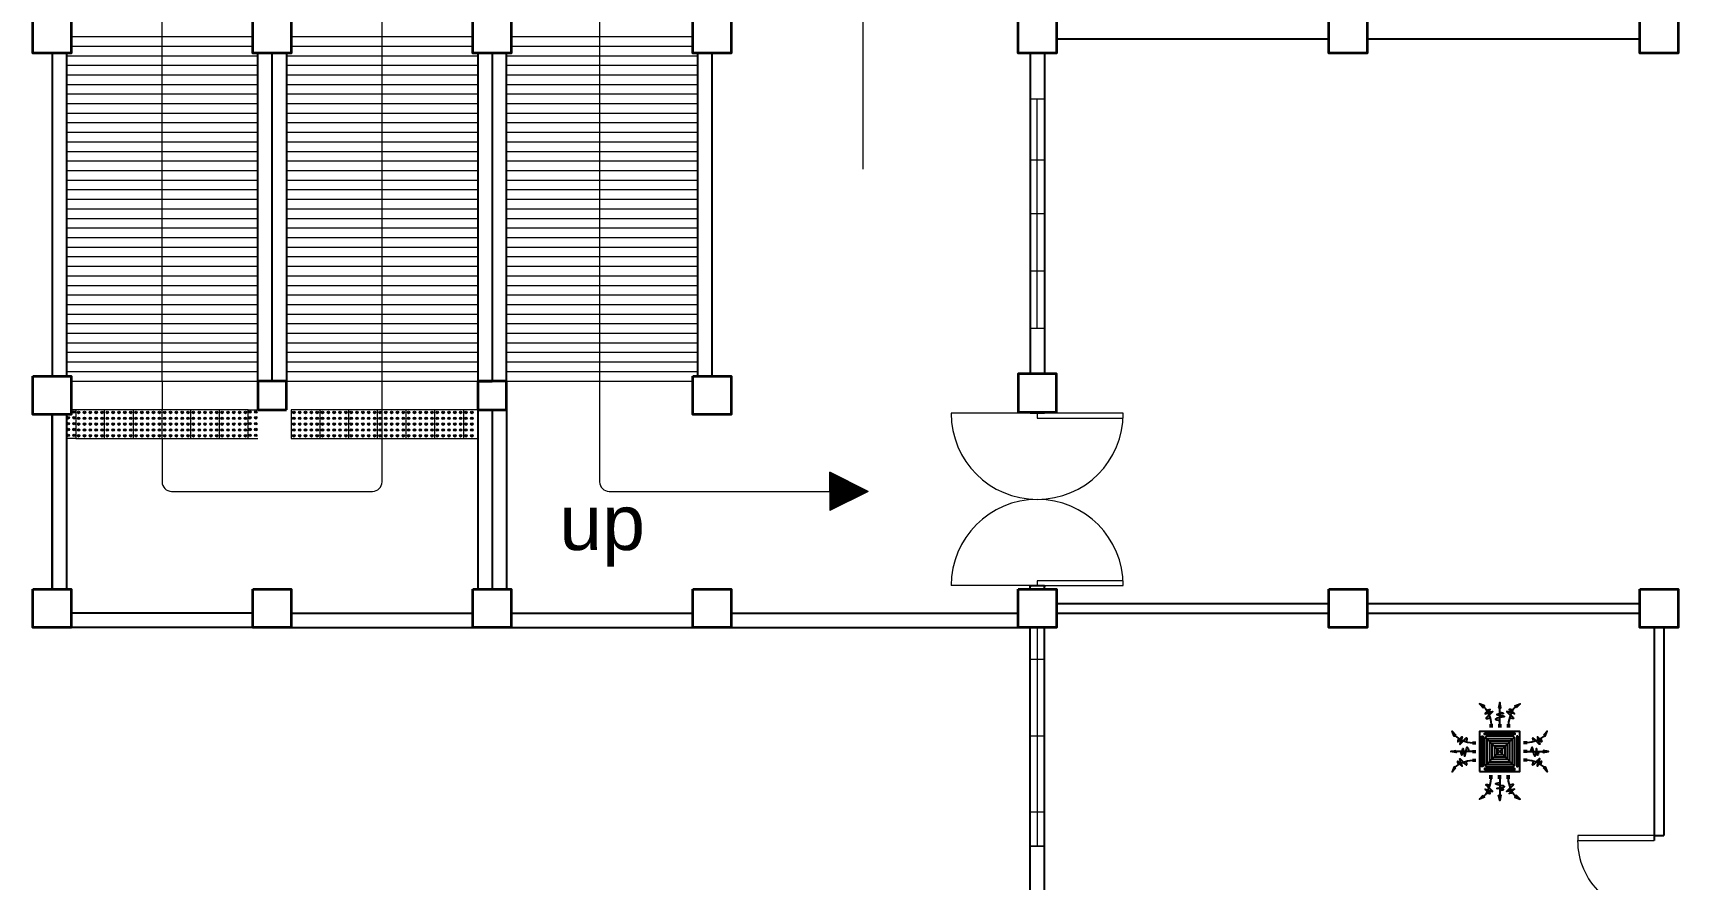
# Model space of a CAD drawing. Header units: millimetres. Extents: x 150 to 360, y 293 to 443.
# Drawn here: x 279.18 to 296.38, y 369.31 to 378.16 of the extents above; entities that cross this region are included whole.
import ezdxf

# ---------------------------------------------------------------- set-up
doc = ezdxf.new("R2010")
doc.units = ezdxf.units.MM
doc.header["$MEASUREMENT"] = 0
doc.layers.add('AIR', color=7, linetype='Continuous')
doc.styles.add('SWISSLT175', font='swissl.ttf', dxfattribs={"height": 0.175})

# ---------------------------------------------------------------- blocks, each defined once
blk = doc.blocks.new('FCU-13000P (CASSETTE SPLIT)')
at = {"layer": 'AIR', "ltscale": 3}
for p, q in [((0, 0.523), (0, 1)), ((-0.193, 0.558), (-0.193, 0.487)), ((-0.162, 0.558), (-0.162, 0.487)), ((-0.016, 0.558), (-0.016, 0.487)), ((0.016, 0.558), (0.016, 0.487)), ((0.162, 0.558), (0.162, 0.487)), ((0.193, 0.558), (0.193, 0.487)), ((-0.523, 0), (-1, 0)), ((-0.558, 0.193), (-0.487, 0.193)), ((-0.558, 0.162), (-0.487, 0.162)), ((-0.558, 0.016), (-0.487, 0.016)), ((0.558, 0.193), (0.487, 0.193)), ((0.558, 0.162), (0.487, 0.162)), ((0.558, 0.016), (0.487, 0.016)), ((0.523, 0), (1, 0)), ((-0.558, -0.016), (-0.487, -0.016)), ((-0.558, -0.162), (-0.487, -0.162)), ((-0.558, -0.193), (-0.487, -0.193)), ((0.558, -0.016), (0.487, -0.016)), ((0.558, -0.162), (0.487, -0.162)), ((0.558, -0.193), (0.487, -0.193)), ((-0.193, -0.558), (-0.193, -0.487)), ((-0.162, -0.558), (-0.162, -0.487)), ((-0.016, -0.558), (-0.016, -0.487)), ((0, -0.523), (0, -1)), ((0.016, -0.558), (0.016, -0.487)), ((0.162, -0.558), (0.162, -0.487)), ((0.193, -0.558), (0.193, -0.487))]:
    blk.add_line(p, q, dxfattribs=at)
at = {"layer": 'AIR'}
for p, q in [((0.295, -0.295), (-0.295, 0.295)), ((0.295, 0.295), (-0.295, -0.295))]:
    blk.add_line(p, q, dxfattribs=at)
at = {"layer": 'AIR', "ltscale": 3}
for points in [[(-0.335, 0.895), (-0.311, 0.932), (-0.416, 0.973)], [(-0.022, 0.89), (0.022, 0.89), (0, 1)], [(0.335, 0.895), (0.311, 0.932), (0.416, 0.973)], [(-0.895, 0.335), (-0.932, 0.311), (-0.973, 0.416)], [(0.895, 0.335), (0.932, 0.311), (0.973, 0.416)], [(-0.89, 0.022), (-0.89, -0.022), (-1, 0)], [(0.89, 0.022), (0.89, -0.022), (1, 0)], [(-0.895, -0.335), (-0.932, -0.311), (-0.973, -0.416)], [(0.895, -0.335), (0.932, -0.311), (0.973, -0.416)], [(-0.335, -0.895), (-0.311, -0.932), (-0.416, -0.973)], [(-0.022, -0.89), (0.022, -0.89), (0, -1)], [(0.335, -0.895), (0.311, -0.932), (0.416, -0.973)]]:
    blk.add_lwpolyline(points, close=True, dxfattribs=at)
at = {"layer": 'AIR'}
for points in [[(-0.323, 0.914, -0.171809), (-0.178, 0.558), (-0.178, 0.522)], [(0.323, 0.914, 0.171809), (0.178, 0.558), (0.178, 0.522)], [(-0.914, 0.323, 0.171809), (-0.558, 0.178), (-0.522, 0.178)], [(0.914, 0.323, -0.171809), (0.558, 0.178), (0.522, 0.178)], [(-0.914, -0.323, -0.171809), (-0.558, -0.178), (-0.522, -0.178)], [(0.914, -0.323, 0.171809), (0.558, -0.178), (0.522, -0.178)], [(-0.323, -0.914, 0.171809), (-0.178, -0.558), (-0.178, -0.522)], [(0.323, -0.914, -0.171809), (0.178, -0.558), (0.178, -0.522)]]:
    blk.add_lwpolyline(points, format="xyb", dxfattribs=at)
for points in [[(-0.41, -0.41), (0.41, -0.41), (0.41, 0.41), (-0.41, 0.41)], [(-0.31, 0.372), (0.31, 0.372), (0.31, 0.348), (-0.31, 0.348)], [(-0.373, 0.31), (-0.348, 0.31), (-0.348, -0.31), (-0.373, -0.31)], [(-0.26, -0.26), (0.26, -0.26), (0.26, 0.26), (-0.26, 0.26)], [(-0.21, -0.21), (0.21, -0.21), (0.21, 0.21), (-0.21, 0.21)], [(-0.16, -0.16), (0.16, -0.16), (0.16, 0.16), (-0.16, 0.16)], [(-0.11, -0.11), (0.11, -0.11), (0.11, 0.11), (-0.11, 0.11)], [(-0.06, -0.06), (0.06, -0.06), (0.06, 0.06), (-0.06, 0.06)], [(0.372, 0.31), (0.348, 0.31), (0.348, -0.31), (0.372, -0.31)], [(-0.31, -0.373), (0.31, -0.373), (0.31, -0.348), (-0.31, -0.348)]]:
    blk.add_lwpolyline(points, close=True, dxfattribs=at)
blk.add_lwpolyline([(-0.26, -0.31), (0.26, -0.31, 0.414214), (0.31, -0.26), (0.31, 0.26, 0.414214), (0.26, 0.31), (-0.26, 0.31, 0.414214), (-0.31, 0.26), (-0.31, -0.26, 0.414214)], format="xyb", close=True, dxfattribs=at)
at = {"layer": 'AIR', "ltscale": 3}
for points in [[(-0.268, 0.84), (-0.231, 0.852), (-0.134, 0.882), (-0.422, 0.704), (0.005, 0.903), (-0.358, 0.645), (-0.239, 0.678), (-0.199, 0.69)], [(0.268, 0.84), (0.231, 0.852), (0.134, 0.882), (0.422, 0.704), (-0.005, 0.903), (0.358, 0.645), (0.239, 0.678), (0.199, 0.69)], [(-0.84, 0.268), (-0.852, 0.231), (-0.882, 0.134), (-0.704, 0.422), (-0.903, -0.005), (-0.645, 0.358), (-0.678, 0.239), (-0.69, 0.199)], [(0.84, 0.268), (0.852, 0.231), (0.882, 0.134), (0.704, 0.422), (0.903, -0.005), (0.645, 0.358), (0.678, 0.239), (0.69, 0.199)], [(-0.84, -0.268), (-0.852, -0.231), (-0.882, -0.134), (-0.704, -0.422), (-0.903, 0.005), (-0.645, -0.358), (-0.678, -0.239), (-0.69, -0.199)], [(0.84, -0.268), (0.852, -0.231), (0.882, -0.134), (0.704, -0.422), (0.903, 0.005), (0.645, -0.358), (0.678, -0.239), (0.69, -0.199)], [(-0.268, -0.84), (-0.231, -0.852), (-0.134, -0.882), (-0.422, -0.704), (0.005, -0.903), (-0.358, -0.645), (-0.239, -0.678), (-0.199, -0.69)], [(0.268, -0.84), (0.231, -0.852), (0.134, -0.882), (0.422, -0.704), (-0.005, -0.903), (0.358, -0.645), (0.239, -0.678), (0.199, -0.69)]]:
    blk.add_open_spline(points, degree=3, knots=[0.0032834, 0.0032834, 0.0032834, 0.0032834, 0.0712567, 0.1924075, 0.3347111, 0.5062145, 0.5813292, 0.5813292, 0.5813292, 0.5813292], dxfattribs=at)
for points in [[(0, 0.8), (0.077, 0.776), (-0.058, 0.755), (0.098, 0.718), (-0.087, 0.663), (0, 0.631)], [(-0.8, 0), (-0.776, -0.077), (-0.755, 0.058), (-0.718, -0.098), (-0.663, 0.087), (-0.631, 0)], [(0.8, 0), (0.776, -0.077), (0.755, 0.058), (0.718, -0.098), (0.663, 0.087), (0.631, 0)], [(0, -0.8), (0.077, -0.776), (-0.058, -0.755), (0.098, -0.718), (-0.087, -0.663), (0, -0.631)]]:
    blk.add_spline(points, degree=3, dxfattribs=at)
for points in [[(-0.416, 0.973), (-0.335, 0.895), (-0.311, 0.932)], [(0, 1), (-0.022, 0.89), (0.022, 0.89)], [(0.416, 0.973), (0.335, 0.895), (0.311, 0.932)], [(-0.973, 0.416), (-0.895, 0.335), (-0.932, 0.311)], [(0.973, 0.416), (0.895, 0.335), (0.932, 0.311)], [(-1, 0), (-0.89, 0.022), (-0.89, -0.022)], [(1, 0), (0.89, 0.022), (0.89, -0.022)], [(-0.973, -0.416), (-0.895, -0.335), (-0.932, -0.311)], [(0.973, -0.416), (0.895, -0.335), (0.932, -0.311)], [(-0.416, -0.973), (-0.335, -0.895), (-0.311, -0.932)], [(0, -1), (-0.022, -0.89), (0.022, -0.89)], [(0.416, -0.973), (0.335, -0.895), (0.311, -0.932)]]:
    blk.add_solid(points, dxfattribs=at)

msp = doc.modelspace()

# ---------------------------------------------------------------- linework, layer by layer
at = {"color": 8, "lineweight": 9}
for p, q in [((280.529, 374.518), (280.529, 387.418)), ((282.829, 373.465), (282.829, 387.418)), ((285.104, 387.418), (285.104, 373.465)), ((287.859, 376.732), (287.859, 384.05)), ((279.579, 378.118), (281.479, 378.118)), ((281.879, 378.118), (283.779, 378.118)), ((284.179, 378.118), (286.079, 378.118)), ((279.529, 377.918), (281.529, 377.918)), ((279.579, 378.018), (281.479, 378.018)), ((281.829, 377.918), (283.829, 377.918)), ((281.879, 378.018), (283.779, 378.018)), ((284.129, 377.918), (286.129, 377.918)), ((284.179, 378.018), (286.079, 378.018)), ((279.529, 377.818), (281.529, 377.818)), ((279.529, 377.718), (281.529, 377.718)), ((281.829, 377.818), (283.829, 377.818)), ((281.829, 377.718), (283.829, 377.718)), ((284.129, 377.818), (286.129, 377.818)), ((284.129, 377.718), (286.129, 377.718)), ((279.529, 377.618), (281.529, 377.618)), ((281.829, 377.618), (283.829, 377.618)), ((284.129, 377.618), (286.129, 377.618)), ((279.529, 377.518), (281.529, 377.518)), ((279.529, 377.418), (281.529, 377.418)), ((281.829, 377.518), (283.829, 377.518)), ((281.829, 377.418), (283.829, 377.418)), ((284.129, 377.518), (286.129, 377.518)), ((284.129, 377.418), (286.129, 377.418)), ((289.604, 377.468), (289.754, 377.468)), ((289.604, 376.268), (289.604, 377.468)), ((289.679, 375.068), (289.679, 377.468)), ((289.754, 377.468), (289.754, 375.068)), ((279.529, 377.318), (281.529, 377.318)), ((279.529, 377.218), (281.529, 377.218)), ((281.829, 377.318), (283.829, 377.318)), ((281.829, 377.218), (283.829, 377.218)), ((284.129, 377.318), (286.129, 377.318)), ((284.129, 377.218), (286.129, 377.218)), ((279.529, 377.118), (281.529, 377.118)), ((281.829, 377.118), (283.829, 377.118)), ((284.129, 377.118), (286.129, 377.118)), ((279.529, 377.018), (281.529, 377.018)), ((279.529, 376.918), (281.529, 376.918)), ((281.829, 377.018), (283.829, 377.018)), ((281.829, 376.918), (283.829, 376.918)), ((284.129, 377.018), (286.129, 377.018)), ((284.129, 376.918), (286.129, 376.918)), ((279.529, 376.818), (281.529, 376.818)), ((279.529, 376.718), (281.529, 376.718)), ((281.829, 376.818), (283.829, 376.818)), ((281.829, 376.718), (283.829, 376.718)), ((284.129, 376.818), (286.129, 376.818)), ((284.129, 376.718), (286.129, 376.718)), ((289.604, 376.831), (289.754, 376.831)), ((279.529, 376.618), (281.529, 376.618)), ((279.529, 376.518), (281.529, 376.518)), ((281.829, 376.618), (283.829, 376.618)), ((281.829, 376.518), (283.829, 376.518)), ((284.129, 376.618), (286.129, 376.618)), ((284.129, 376.518), (286.129, 376.518)), ((279.529, 376.418), (281.529, 376.418)), ((281.829, 376.418), (283.829, 376.418)), ((284.129, 376.418), (286.129, 376.418)), ((279.529, 376.318), (281.529, 376.318)), ((279.529, 376.218), (281.529, 376.218)), ((281.829, 376.318), (283.829, 376.318)), ((281.829, 376.218), (283.829, 376.218)), ((284.129, 376.318), (286.129, 376.318)), ((284.129, 376.218), (286.129, 376.218)), ((289.604, 376.268), (289.604, 375.068)), ((289.604, 376.268), (289.754, 376.268)), ((279.529, 376.118), (281.529, 376.118)), ((279.529, 376.018), (281.529, 376.018)), ((281.829, 376.118), (283.829, 376.118)), ((281.829, 376.018), (283.829, 376.018)), ((284.129, 376.118), (286.129, 376.118)), ((284.129, 376.018), (286.129, 376.018)), ((279.529, 375.918), (281.529, 375.918)), ((281.829, 375.918), (283.829, 375.918)), ((284.129, 375.918), (286.129, 375.918)), ((279.529, 375.818), (281.529, 375.818)), ((279.529, 375.718), (281.529, 375.718)), ((281.829, 375.818), (283.829, 375.818)), ((281.829, 375.718), (283.829, 375.718)), ((284.129, 375.818), (286.129, 375.818)), ((284.129, 375.718), (286.129, 375.718)), ((289.604, 375.668), (289.754, 375.668)), ((279.529, 375.618), (281.529, 375.618)), ((279.529, 375.518), (281.529, 375.518)), ((281.829, 375.618), (283.829, 375.618)), ((281.829, 375.518), (283.829, 375.518)), ((284.129, 375.618), (286.129, 375.618)), ((284.129, 375.518), (286.129, 375.518)), ((279.529, 375.418), (281.529, 375.418)), ((279.529, 375.318), (281.529, 375.318)), ((281.829, 375.418), (283.829, 375.418)), ((281.829, 375.318), (283.829, 375.318)), ((284.129, 375.418), (286.129, 375.418)), ((284.129, 375.318), (286.129, 375.318)), ((279.529, 375.218), (281.529, 375.218)), ((281.829, 375.218), (283.829, 375.218)), ((284.129, 375.218), (286.129, 375.218)), ((279.529, 375.118), (281.529, 375.118)), ((279.529, 375.018), (281.529, 375.018)), ((281.829, 375.118), (283.829, 375.118)), ((281.829, 375.018), (283.829, 375.018)), ((284.129, 375.118), (286.129, 375.118)), ((284.129, 375.018), (286.129, 375.018)), ((289.754, 375.068), (289.604, 375.068)), ((279.529, 374.918), (281.529, 374.918)), ((279.529, 374.818), (281.529, 374.818)), ((281.829, 374.918), (283.829, 374.918)), ((281.829, 374.818), (283.829, 374.818)), ((284.129, 374.918), (286.129, 374.918)), ((284.129, 374.818), (286.129, 374.818)), ((279.529, 374.718), (281.529, 374.718)), ((279.529, 374.618), (281.529, 374.618)), ((281.829, 374.718), (283.829, 374.718)), ((281.829, 374.618), (283.829, 374.618)), ((284.129, 374.718), (286.129, 374.718)), ((284.129, 374.618), (286.129, 374.618)), ((279.579, 374.518), (281.529, 374.518)), ((280.529, 374.518), (280.529, 374.218)), ((281.829, 374.518), (283.829, 374.518)), ((284.129, 374.518), (286.079, 374.518)), ((279.629, 374.218), (279.579, 374.218)), ((279.929, 374.218), (279.629, 374.218)), ((279.629, 374.218), (279.629, 373.918)), ((279.929, 373.918), (279.929, 374.218)), ((280.229, 374.218), (279.929, 374.218)), ((280.229, 373.918), (280.229, 374.218)), ((280.529, 374.218), (280.229, 374.218)), ((280.529, 373.918), (280.529, 374.218)), ((280.829, 374.218), (280.529, 374.218)), ((280.829, 373.918), (280.829, 374.218)), ((281.129, 374.218), (280.829, 374.218)), ((281.129, 373.918), (281.129, 374.218)), ((281.429, 374.218), (281.129, 374.218)), ((281.429, 373.918), (281.429, 374.218)), ((281.429, 374.218), (281.529, 374.218)), ((281.879, 374.218), (281.879, 373.918)), ((282.179, 374.218), (281.879, 374.218)), ((282.179, 374.218), (282.179, 373.918)), ((282.479, 374.218), (282.179, 374.218)), ((282.779, 374.218), (282.479, 374.218)), ((282.479, 374.218), (282.479, 373.918)), ((283.079, 374.218), (282.779, 374.218)), ((282.779, 374.218), (282.779, 373.918)), ((283.379, 374.218), (283.079, 374.218)), ((283.079, 374.218), (283.079, 373.918)), ((283.679, 374.218), (283.379, 374.218)), ((283.379, 374.218), (283.379, 373.918)), ((283.979, 374.218), (283.679, 374.218)), ((283.679, 374.218), (283.679, 373.918)), ((284.129, 374.218), (283.979, 374.218)), ((283.979, 374.218), (283.979, 373.918)), ((279.629, 373.918), (279.529, 373.918)), ((279.629, 373.918), (279.929, 373.918)), ((279.929, 373.918), (280.229, 373.918)), ((280.229, 373.918), (280.529, 373.918)), ((280.529, 373.918), (280.829, 373.918)), ((280.529, 373.918), (280.529, 373.465)), ((280.829, 373.918), (281.129, 373.918)), ((281.129, 373.918), (281.429, 373.918)), ((281.429, 373.918), (281.529, 373.918)), ((281.879, 373.918), (282.179, 373.918)), ((282.179, 373.918), (282.479, 373.918)), ((282.479, 373.918), (282.779, 373.918)), ((282.779, 373.918), (283.079, 373.918)), ((283.079, 373.918), (283.379, 373.918)), ((283.379, 373.918), (283.679, 373.918)), ((283.679, 373.918), (283.829, 373.918)), ((287.512, 373.365), (287.512, 373.565)), ((287.912, 373.365), (287.512, 373.565)), ((287.522, 373.365), (287.522, 373.56)), ((287.532, 373.365), (287.532, 373.555)), ((287.542, 373.55), (287.542, 373.365)), ((287.552, 373.545), (287.552, 373.365)), ((287.562, 373.54), (287.562, 373.365)), ((287.572, 373.535), (287.572, 373.365)), ((287.582, 373.53), (287.582, 373.365)), ((287.592, 373.525), (287.592, 373.365)), ((287.602, 373.52), (287.602, 373.365)), ((287.602, 373.52), (287.602, 373.365)), ((287.612, 373.515), (287.612, 373.365)), ((287.622, 373.51), (287.622, 373.365)), ((287.632, 373.505), (287.632, 373.365)), ((287.642, 373.5), (287.642, 373.365)), ((287.652, 373.495), (287.652, 373.365)), ((287.662, 373.49), (287.662, 373.365)), ((287.672, 373.485), (287.672, 373.365)), ((287.682, 373.48), (287.682, 373.365)), ((287.692, 373.475), (287.692, 373.365)), ((287.702, 373.47), (287.702, 373.365)), ((287.712, 373.465), (287.712, 373.365)), ((287.722, 373.46), (287.722, 373.365)), ((287.732, 373.455), (287.732, 373.365)), ((287.742, 373.45), (287.742, 373.365)), ((287.752, 373.445), (287.752, 373.365)), ((287.762, 373.44), (287.762, 373.365)), ((287.772, 373.435), (287.772, 373.365)), ((287.782, 373.43), (287.782, 373.365)), ((287.792, 373.425), (287.792, 373.365)), ((287.802, 373.42), (287.802, 373.365)), ((287.812, 373.415), (287.812, 373.365)), ((280.629, 373.365), (282.729, 373.365)), ((285.204, 373.365), (287.512, 373.365)), ((287.512, 373.365), (287.512, 373.165)), ((287.912, 373.365), (287.512, 373.165)), ((287.522, 373.365), (287.522, 373.17)), ((287.532, 373.365), (287.532, 373.175)), ((287.542, 373.365), (287.542, 373.18)), ((287.552, 373.365), (287.552, 373.185)), ((287.562, 373.365), (287.562, 373.19)), ((287.572, 373.365), (287.572, 373.195)), ((287.582, 373.365), (287.582, 373.2)), ((287.592, 373.365), (287.592, 373.205)), ((287.602, 373.365), (287.602, 373.21)), ((287.602, 373.365), (287.602, 373.21)), ((287.612, 373.365), (287.612, 373.215)), ((287.622, 373.365), (287.622, 373.22)), ((287.632, 373.365), (287.632, 373.225)), ((287.642, 373.365), (287.642, 373.23)), ((287.652, 373.365), (287.652, 373.235)), ((287.662, 373.365), (287.662, 373.24)), ((287.672, 373.365), (287.672, 373.245)), ((287.682, 373.365), (287.682, 373.25)), ((287.692, 373.365), (287.692, 373.255)), ((287.702, 373.365), (287.702, 373.26)), ((287.712, 373.365), (287.712, 373.265)), ((287.722, 373.365), (287.722, 373.27)), ((287.732, 373.365), (287.732, 373.275)), ((287.742, 373.365), (287.742, 373.28)), ((287.752, 373.365), (287.752, 373.285)), ((287.762, 373.365), (287.762, 373.29)), ((287.772, 373.365), (287.772, 373.295)), ((287.782, 373.365), (287.782, 373.3)), ((287.792, 373.365), (287.792, 373.305)), ((287.802, 373.365), (287.802, 373.31)), ((287.812, 373.365), (287.812, 373.315)), ((287.822, 373.41), (287.822, 373.365)), ((287.822, 373.365), (287.822, 373.32)), ((287.832, 373.405), (287.832, 373.365)), ((287.832, 373.365), (287.832, 373.325)), ((287.842, 373.4), (287.842, 373.365)), ((287.842, 373.365), (287.842, 373.33)), ((287.852, 373.395), (287.852, 373.365)), ((287.852, 373.365), (287.852, 373.335)), ((287.862, 373.39), (287.862, 373.365)), ((287.862, 373.365), (287.862, 373.34)), ((287.872, 373.385), (287.872, 373.365)), ((287.872, 373.365), (287.872, 373.345)), ((287.882, 373.38), (287.882, 373.365)), ((287.882, 373.365), (287.882, 373.35)), ((287.892, 373.375), (287.892, 373.365)), ((287.892, 373.365), (287.892, 373.355)), ((287.902, 373.37), (287.902, 373.365)), ((287.902, 373.365), (287.902, 373.36))]:
    msp.add_line(p, q, dxfattribs=at)
at = {"color": 8, "linetype": 'ByBlock', "lineweight": 25}
for p, q in [((289.879, 378.093), (292.729, 378.093)), ((293.129, 378.093), (295.979, 378.093)), ((289.604, 377.943), (289.604, 374.593)), ((289.754, 377.943), (289.754, 374.593)), ((289.604, 374.193), (289.604, 374.181)), ((289.754, 374.193), (289.754, 374.181)), ((289.604, 373.284), (289.604, 373.278)), ((289.754, 373.284), (289.754, 373.278)), ((289.604, 372.381), (289.604, 372.368)), ((289.754, 372.381), (289.754, 372.368)), ((289.879, 372.193), (292.729, 372.193)), ((289.879, 372.093), (292.729, 372.093)), ((293.129, 372.193), (295.979, 372.193)), ((293.129, 372.093), (295.979, 372.093)), ((289.604, 366.343), (289.604, 371.943)), ((289.754, 366.343), (289.754, 371.943)), ((296.129, 371.943), (296.129, 369.718)), ((296.229, 371.943), (296.229, 369.768)), ((296.129, 369.768), (296.229, 369.768))]:
    msp.add_line(p, q, dxfattribs=at)
at = {"color": 8, "lineweight": 25}
for p, q in [((279.379, 377.943), (279.379, 374.568)), ((279.529, 377.943), (279.529, 374.568)), ((281.529, 374.518), (281.529, 377.943)), ((281.679, 374.518), (281.679, 377.943)), ((281.829, 377.943), (281.829, 374.518)), ((283.829, 377.943), (283.829, 374.518)), ((283.979, 377.943), (283.979, 374.518)), ((284.129, 374.518), (284.129, 377.943)), ((286.129, 374.568), (286.129, 377.943)), ((286.279, 374.568), (286.279, 377.943)), ((283.829, 374.518), (283.829, 372.343)), ((284.129, 374.518), (284.129, 372.343)), ((289.754, 374.593), (289.604, 374.593)), ((279.379, 372.343), (279.379, 374.168)), ((279.379, 374.168), (279.379, 372.343)), ((279.529, 374.168), (279.529, 372.343)), ((283.979, 374.218), (283.979, 372.343)), ((289.604, 374.193), (289.604, 374.181)), ((289.754, 374.181), (289.604, 374.181)), ((289.754, 374.193), (289.754, 374.181)), ((289.604, 372.381), (289.754, 372.381)), ((289.604, 372.343), (289.604, 372.381)), ((289.754, 372.343), (289.754, 372.381)), ((281.479, 372.093), (279.579, 372.093)), ((281.879, 372.093), (283.779, 372.093)), ((284.179, 372.093), (286.079, 372.093)), ((286.479, 372.093), (289.479, 372.093)), ((281.479, 371.943), (279.579, 371.943)), ((281.879, 371.943), (286.079, 371.943)), ((286.479, 371.943), (289.479, 371.943))]:
    msp.add_line(p, q, dxfattribs=at)
at = {"color": 8, "lineweight": 35}
for p, q in [((281.529, 374.518), (281.529, 374.218)), ((281.829, 374.518), (281.529, 374.518)), ((281.529, 374.518), (281.529, 374.218)), ((281.829, 374.218), (281.829, 374.518)), ((281.829, 374.218), (281.829, 374.518)), ((283.829, 374.518), (283.979, 374.518)), ((283.829, 374.518), (283.829, 374.218)), ((284.129, 374.518), (283.829, 374.518)), ((283.829, 374.518), (283.829, 374.218)), ((284.129, 374.218), (284.129, 374.518)), ((284.129, 374.218), (284.129, 374.518)), ((281.529, 374.218), (281.829, 374.218)), ((283.829, 374.218), (284.129, 374.218)), ((283.829, 374.218), (284.129, 374.218))]:
    msp.add_line(p, q, dxfattribs=at)
at = {"color": 8, "lineweight": 13}
for p, q in [((289.679, 374.181), (288.779, 374.181)), ((290.579, 374.181), (289.679, 374.181)), ((289.679, 374.181), (289.679, 374.131)), ((289.679, 374.131), (290.579, 374.131)), ((290.579, 374.131), (290.579, 374.181)), ((289.679, 372.381), (288.779, 372.381)), ((290.579, 372.431), (289.679, 372.431)), ((289.679, 372.431), (289.679, 372.381)), ((289.679, 372.381), (290.579, 372.381)), ((290.579, 372.381), (290.579, 372.431))]:
    msp.add_line(p, q, dxfattribs=at)
at = {"color": 8, "linetype": 'ByBlock', "lineweight": 9}
for p, q in [((289.679, 371.943), (289.679, 369.656)), ((289.604, 370.812), (289.604, 371.612)), ((289.604, 371.612), (289.754, 371.612)), ((289.754, 371.612), (289.754, 370.012)), ((289.604, 370.812), (289.754, 370.812)), ((289.754, 370.012), (289.604, 370.012)), ((289.604, 369.656), (289.754, 369.656))]:
    msp.add_line(p, q, dxfattribs=at)
at = {"color": 8, "lineweight": 35}
for points in [[(279.179, 378.343), (279.579, 378.343), (279.579, 377.943), (279.179, 377.943)], [(281.479, 378.343), (281.879, 378.343), (281.879, 377.943), (281.479, 377.943)], [(283.779, 378.343), (284.179, 378.343), (284.179, 377.943), (283.779, 377.943)], [(286.079, 378.343), (286.479, 378.343), (286.479, 377.943), (286.079, 377.943)], [(279.179, 374.568), (279.579, 374.568), (279.579, 374.168), (279.179, 374.168)], [(286.079, 374.568), (286.479, 374.568), (286.479, 374.168), (286.079, 374.168)], [(289.479, 374.193), (289.879, 374.193), (289.879, 374.593), (289.479, 374.593)], [(279.179, 372.343), (279.579, 372.343), (279.579, 371.943), (279.179, 371.943)], [(281.479, 372.343), (281.879, 372.343), (281.879, 371.943), (281.479, 371.943)], [(283.779, 372.343), (284.179, 372.343), (284.179, 371.943), (283.779, 371.943)], [(286.079, 372.343), (286.479, 372.343), (286.479, 371.943), (286.079, 371.943)]]:
    msp.add_lwpolyline(points, close=True, dxfattribs=at)
at = {"color": 8, "linetype": 'ByBlock', "lineweight": 35}
for points in [[(289.479, 378.343), (289.879, 378.343), (289.879, 377.943), (289.479, 377.943)], [(292.729, 378.343), (293.129, 378.343), (293.129, 377.943), (292.729, 377.943)], [(295.979, 378.343), (296.379, 378.343), (296.379, 377.943), (295.979, 377.943)], [(289.479, 372.343), (289.879, 372.343), (289.879, 371.943), (289.479, 371.943)], [(292.729, 372.343), (293.129, 372.343), (293.129, 371.943), (292.729, 371.943)], [(295.979, 372.343), (296.379, 372.343), (296.379, 371.943), (295.979, 371.943)]]:
    msp.add_lwpolyline(points, close=True, dxfattribs=at)
at = {"color": 8, "lineweight": 9}
for points in [[(289.604, 375.068), (289.604, 377.468), (289.754, 377.468), (289.754, 375.068)], [(289.604, 377.468), (289.754, 377.468), (289.754, 375.068), (289.604, 375.068)], [(289.604, 371.943), (289.754, 371.943), (289.754, 369.656), (289.604, 369.656)]]:
    msp.add_lwpolyline(points, close=True, dxfattribs=at)
at = {"color": 8, "lineweight": 13, "ltscale": 0.03}
msp.add_lwpolyline([(296.129, 369.718), (296.129, 369.768), (295.329, 369.768), (295.329, 369.718)], close=True, dxfattribs=at)
at = {"color": 8, "lineweight": 9}
for centre, radius in [((279.548, 374.134), 0.013), ((279.548, 374.134), 0.009), ((279.609, 374.195), 0.013), ((279.609, 374.134), 0.013), ((279.609, 374.195), 0.009), ((279.609, 374.134), 0.009), ((279.657, 374.19), 0.013), ((279.657, 374.129), 0.013), ((279.657, 374.19), 0.009), ((279.657, 374.129), 0.009), ((279.718, 374.19), 0.013), ((279.718, 374.129), 0.013), ((279.718, 374.19), 0.009), ((279.718, 374.129), 0.009), ((279.779, 374.19), 0.013), ((279.779, 374.129), 0.013), ((279.779, 374.19), 0.009), ((279.779, 374.129), 0.009), ((279.84, 374.19), 0.013), ((279.84, 374.129), 0.013), ((279.84, 374.19), 0.009), ((279.84, 374.129), 0.009), ((279.901, 374.19), 0.013), ((279.901, 374.129), 0.013), ((279.901, 374.19), 0.009), ((279.901, 374.129), 0.009), ((279.957, 374.19), 0.013), ((279.957, 374.129), 0.013), ((279.957, 374.19), 0.009), ((279.957, 374.129), 0.009), ((280.018, 374.19), 0.013), ((280.018, 374.129), 0.013), ((280.018, 374.19), 0.009), ((280.018, 374.129), 0.009), ((280.079, 374.19), 0.013), ((280.079, 374.129), 0.013), ((280.079, 374.19), 0.009), ((280.079, 374.129), 0.009), ((280.14, 374.19), 0.013), ((280.14, 374.129), 0.013), ((280.14, 374.19), 0.009), ((280.14, 374.129), 0.009), ((280.201, 374.19), 0.013), ((280.201, 374.129), 0.013), ((280.201, 374.19), 0.009), ((280.201, 374.129), 0.009), ((280.257, 374.19), 0.013), ((280.257, 374.129), 0.013), ((280.257, 374.19), 0.009), ((280.257, 374.129), 0.009), ((280.318, 374.19), 0.013), ((280.318, 374.129), 0.013), ((280.318, 374.19), 0.009), ((280.318, 374.129), 0.009), ((280.379, 374.19), 0.013), ((280.379, 374.129), 0.013), ((280.379, 374.19), 0.009), ((280.379, 374.129), 0.009), ((280.44, 374.19), 0.013), ((280.44, 374.129), 0.013), ((280.44, 374.19), 0.009), ((280.44, 374.129), 0.009), ((280.501, 374.19), 0.013), ((280.501, 374.129), 0.013), ((280.501, 374.19), 0.009), ((280.501, 374.129), 0.009), ((280.557, 374.19), 0.013), ((280.557, 374.129), 0.013), ((280.557, 374.19), 0.009), ((280.557, 374.129), 0.009), ((280.618, 374.19), 0.013), ((280.618, 374.129), 0.013), ((280.618, 374.19), 0.009), ((280.618, 374.129), 0.009), ((280.679, 374.19), 0.013), ((280.679, 374.129), 0.013), ((280.679, 374.19), 0.009), ((280.679, 374.129), 0.009), ((280.74, 374.19), 0.013), ((280.74, 374.129), 0.013), ((280.74, 374.19), 0.009), ((280.74, 374.129), 0.009), ((280.801, 374.19), 0.013), ((280.801, 374.129), 0.013), ((280.801, 374.19), 0.009), ((280.801, 374.129), 0.009), ((280.857, 374.19), 0.013), ((280.857, 374.129), 0.013), ((280.857, 374.19), 0.009), ((280.857, 374.129), 0.009), ((280.918, 374.19), 0.013), ((280.918, 374.129), 0.013), ((280.918, 374.19), 0.009), ((280.918, 374.129), 0.009), ((280.979, 374.19), 0.013), ((280.979, 374.129), 0.013), ((280.979, 374.19), 0.009), ((280.979, 374.129), 0.009), ((281.04, 374.19), 0.013), ((281.04, 374.129), 0.013), ((281.04, 374.19), 0.009), ((281.04, 374.129), 0.009), ((281.101, 374.19), 0.013), ((281.101, 374.129), 0.013), ((281.101, 374.19), 0.009), ((281.101, 374.129), 0.009), ((281.157, 374.19), 0.013), ((281.157, 374.129), 0.013), ((281.157, 374.19), 0.009), ((281.157, 374.129), 0.009), ((281.218, 374.19), 0.013), ((281.218, 374.129), 0.013), ((281.218, 374.19), 0.009), ((281.218, 374.129), 0.009), ((281.279, 374.19), 0.013), ((281.279, 374.129), 0.013), ((281.279, 374.19), 0.009), ((281.279, 374.129), 0.009), ((281.34, 374.19), 0.013), ((281.34, 374.129), 0.013), ((281.34, 374.19), 0.009), ((281.34, 374.129), 0.009), ((281.401, 374.19), 0.013), ((281.401, 374.129), 0.013), ((281.401, 374.19), 0.009), ((281.401, 374.129), 0.009), ((281.448, 374.195), 0.013), ((281.448, 374.134), 0.013), ((281.448, 374.195), 0.009), ((281.448, 374.134), 0.009), ((281.509, 374.195), 0.013), ((281.509, 374.134), 0.013), ((281.509, 374.195), 0.009), ((281.509, 374.134), 0.009), ((281.907, 374.19), 0.013), ((281.907, 374.129), 0.013), ((281.907, 374.19), 0.009), ((281.907, 374.129), 0.009), ((281.968, 374.19), 0.013), ((281.968, 374.129), 0.013), ((281.968, 374.19), 0.009), ((281.968, 374.129), 0.009), ((282.029, 374.19), 0.013), ((282.029, 374.129), 0.013), ((282.029, 374.19), 0.009), ((282.029, 374.129), 0.009), ((282.09, 374.19), 0.013), ((282.09, 374.129), 0.013), ((282.09, 374.19), 0.009), ((282.09, 374.129), 0.009), ((282.151, 374.19), 0.013), ((282.151, 374.129), 0.013), ((282.151, 374.19), 0.009), ((282.151, 374.129), 0.009), ((282.207, 374.19), 0.013), ((282.207, 374.129), 0.013), ((282.207, 374.19), 0.009), ((282.207, 374.129), 0.009), ((282.268, 374.19), 0.013), ((282.268, 374.129), 0.013), ((282.268, 374.19), 0.009), ((282.268, 374.129), 0.009), ((282.329, 374.19), 0.013), ((282.329, 374.129), 0.013), ((282.329, 374.19), 0.009), ((282.329, 374.129), 0.009), ((282.39, 374.19), 0.013), ((282.39, 374.129), 0.013), ((282.39, 374.19), 0.009), ((282.39, 374.129), 0.009), ((282.451, 374.19), 0.013), ((282.451, 374.129), 0.013), ((282.451, 374.19), 0.009), ((282.451, 374.129), 0.009), ((282.507, 374.19), 0.013), ((282.507, 374.129), 0.013), ((282.507, 374.19), 0.009), ((282.507, 374.129), 0.009), ((282.568, 374.19), 0.013), ((282.568, 374.129), 0.013), ((282.568, 374.19), 0.009), ((282.568, 374.129), 0.009), ((282.629, 374.19), 0.013), ((282.629, 374.129), 0.013), ((282.629, 374.19), 0.009), ((282.629, 374.129), 0.009), ((282.69, 374.19), 0.013), ((282.69, 374.129), 0.013), ((282.69, 374.19), 0.009), ((282.69, 374.129), 0.009), ((282.751, 374.19), 0.013), ((282.751, 374.129), 0.013), ((282.751, 374.19), 0.009), ((282.751, 374.129), 0.009), ((282.807, 374.19), 0.013), ((282.807, 374.129), 0.013), ((282.807, 374.19), 0.009), ((282.807, 374.129), 0.009), ((282.868, 374.19), 0.013), ((282.868, 374.129), 0.013), ((282.868, 374.19), 0.009), ((282.868, 374.129), 0.009), ((282.929, 374.19), 0.013), ((282.929, 374.129), 0.013), ((282.929, 374.19), 0.009), ((282.929, 374.129), 0.009), ((282.99, 374.19), 0.013), ((282.99, 374.129), 0.013), ((282.99, 374.19), 0.009), ((282.99, 374.129), 0.009), ((283.051, 374.19), 0.013), ((283.051, 374.129), 0.013), ((283.051, 374.19), 0.009), ((283.051, 374.129), 0.009), ((283.107, 374.19), 0.013), ((283.107, 374.129), 0.013), ((283.107, 374.19), 0.009), ((283.107, 374.129), 0.009), ((283.168, 374.19), 0.013), ((283.168, 374.129), 0.013), ((283.168, 374.19), 0.009), ((283.168, 374.129), 0.009), ((283.229, 374.19), 0.013), ((283.229, 374.129), 0.013), ((283.229, 374.19), 0.009), ((283.229, 374.129), 0.009), ((283.29, 374.19), 0.013), ((283.29, 374.129), 0.013), ((283.29, 374.19), 0.009), ((283.29, 374.129), 0.009), ((283.351, 374.19), 0.013), ((283.351, 374.129), 0.013), ((283.351, 374.19), 0.009), ((283.351, 374.129), 0.009), ((283.407, 374.19), 0.013), ((283.407, 374.129), 0.013), ((283.407, 374.19), 0.009), ((283.407, 374.129), 0.009), ((283.468, 374.19), 0.013), ((283.468, 374.129), 0.013), ((283.468, 374.19), 0.009), ((283.468, 374.129), 0.009), ((283.529, 374.19), 0.013), ((283.529, 374.129), 0.013), ((283.529, 374.19), 0.009), ((283.529, 374.129), 0.009), ((283.59, 374.19), 0.013), ((283.59, 374.129), 0.013), ((283.59, 374.19), 0.009), ((283.59, 374.129), 0.009), ((283.651, 374.19), 0.013), ((283.651, 374.129), 0.013), ((283.651, 374.19), 0.009), ((283.651, 374.129), 0.009), ((283.707, 374.19), 0.013), ((283.707, 374.129), 0.013), ((283.707, 374.19), 0.009), ((283.707, 374.129), 0.009), ((283.768, 374.19), 0.013), ((283.768, 374.129), 0.013), ((283.768, 374.19), 0.009), ((283.768, 374.129), 0.009), ((279.548, 374.073), 0.013), ((279.548, 374.012), 0.013), ((279.548, 373.951), 0.013), ((279.548, 374.073), 0.009), ((279.548, 374.012), 0.009), ((279.548, 373.951), 0.009), ((279.609, 374.073), 0.013), ((279.609, 374.012), 0.013), ((279.609, 373.951), 0.013), ((279.609, 374.073), 0.009), ((279.609, 374.012), 0.009), ((279.609, 373.951), 0.009), ((279.657, 374.068), 0.013), ((279.657, 374.007), 0.013), ((279.657, 373.946), 0.013), ((279.657, 374.068), 0.009), ((279.657, 374.007), 0.009), ((279.657, 373.946), 0.009), ((279.718, 374.068), 0.013), ((279.718, 374.007), 0.013), ((279.718, 373.946), 0.013), ((279.718, 374.068), 0.009), ((279.718, 374.007), 0.009), ((279.718, 373.946), 0.009), ((279.779, 374.068), 0.013), ((279.779, 374.007), 0.013), ((279.779, 373.946), 0.013), ((279.779, 374.068), 0.009), ((279.779, 374.007), 0.009), ((279.779, 373.946), 0.009), ((279.84, 374.068), 0.013), ((279.84, 374.007), 0.013), ((279.84, 373.946), 0.013), ((279.84, 374.068), 0.009), ((279.84, 374.007), 0.009), ((279.84, 373.946), 0.009), ((279.901, 374.068), 0.013), ((279.901, 374.007), 0.013), ((279.901, 373.946), 0.013), ((279.901, 374.068), 0.009), ((279.901, 374.007), 0.009), ((279.901, 373.946), 0.009), ((279.957, 374.068), 0.013), ((279.957, 374.007), 0.013), ((279.957, 373.946), 0.013), ((279.957, 374.068), 0.009), ((279.957, 374.007), 0.009), ((279.957, 373.946), 0.009), ((280.018, 374.068), 0.013), ((280.018, 374.007), 0.013), ((280.018, 373.946), 0.013), ((280.018, 374.068), 0.009), ((280.018, 374.007), 0.009), ((280.018, 373.946), 0.009), ((280.079, 374.068), 0.013), ((280.079, 374.007), 0.013), ((280.079, 373.946), 0.013), ((280.079, 374.068), 0.009), ((280.079, 374.007), 0.009), ((280.079, 373.946), 0.009), ((280.14, 374.068), 0.013), ((280.14, 374.007), 0.013), ((280.14, 373.946), 0.013), ((280.14, 374.068), 0.009), ((280.14, 374.007), 0.009), ((280.14, 373.946), 0.009), ((280.201, 374.068), 0.013), ((280.201, 374.007), 0.013), ((280.201, 373.946), 0.013), ((280.201, 374.068), 0.009), ((280.201, 374.007), 0.009), ((280.201, 373.946), 0.009), ((280.257, 374.068), 0.013), ((280.257, 374.007), 0.013), ((280.257, 373.946), 0.013), ((280.257, 374.068), 0.009), ((280.257, 374.007), 0.009), ((280.257, 373.946), 0.009), ((280.318, 374.068), 0.013), ((280.318, 374.007), 0.013), ((280.318, 373.946), 0.013), ((280.318, 374.068), 0.009), ((280.318, 374.007), 0.009), ((280.318, 373.946), 0.009), ((280.379, 374.068), 0.013), ((280.379, 374.007), 0.013), ((280.379, 373.946), 0.013), ((280.379, 374.068), 0.009), ((280.379, 374.007), 0.009), ((280.379, 373.946), 0.009), ((280.44, 374.068), 0.013), ((280.44, 374.007), 0.013), ((280.44, 373.946), 0.013), ((280.44, 374.068), 0.009), ((280.44, 374.007), 0.009), ((280.44, 373.946), 0.009), ((280.501, 374.068), 0.013), ((280.501, 374.007), 0.013), ((280.501, 373.946), 0.013), ((280.501, 374.068), 0.009), ((280.501, 374.007), 0.009), ((280.501, 373.946), 0.009), ((280.557, 374.068), 0.013), ((280.557, 374.007), 0.013), ((280.557, 373.946), 0.013), ((280.557, 374.068), 0.009), ((280.557, 374.007), 0.009), ((280.557, 373.946), 0.009), ((280.618, 374.068), 0.013), ((280.618, 374.007), 0.013), ((280.618, 373.946), 0.013), ((280.618, 374.068), 0.009), ((280.618, 374.007), 0.009), ((280.618, 373.946), 0.009), ((280.679, 374.068), 0.013), ((280.679, 374.007), 0.013), ((280.679, 373.946), 0.013), ((280.679, 374.068), 0.009), ((280.679, 374.007), 0.009), ((280.679, 373.946), 0.009), ((280.74, 374.068), 0.013), ((280.74, 374.007), 0.013), ((280.74, 373.946), 0.013), ((280.74, 374.068), 0.009), ((280.74, 374.007), 0.009), ((280.74, 373.946), 0.009), ((280.801, 374.068), 0.013), ((280.801, 374.007), 0.013), ((280.801, 373.946), 0.013), ((280.801, 374.068), 0.009), ((280.801, 374.007), 0.009), ((280.801, 373.946), 0.009), ((280.857, 374.068), 0.013), ((280.857, 374.007), 0.013), ((280.857, 373.946), 0.013), ((280.857, 374.068), 0.009), ((280.857, 374.007), 0.009), ((280.857, 373.946), 0.009), ((280.918, 374.068), 0.013), ((280.918, 374.007), 0.013), ((280.918, 373.946), 0.013), ((280.918, 374.068), 0.009), ((280.918, 374.007), 0.009), ((280.918, 373.946), 0.009), ((280.979, 374.068), 0.013), ((280.979, 374.007), 0.013), ((280.979, 373.946), 0.013), ((280.979, 374.068), 0.009), ((280.979, 374.007), 0.009), ((280.979, 373.946), 0.009), ((281.04, 374.068), 0.013), ((281.04, 374.007), 0.013), ((281.04, 373.946), 0.013), ((281.04, 374.068), 0.009), ((281.04, 374.007), 0.009), ((281.04, 373.946), 0.009), ((281.101, 374.068), 0.013), ((281.101, 374.007), 0.013), ((281.101, 373.946), 0.013), ((281.101, 374.068), 0.009), ((281.101, 374.007), 0.009), ((281.101, 373.946), 0.009), ((281.157, 374.068), 0.013), ((281.157, 374.007), 0.013), ((281.157, 373.946), 0.013), ((281.157, 374.068), 0.009), ((281.157, 374.007), 0.009), ((281.157, 373.946), 0.009), ((281.218, 374.068), 0.013), ((281.218, 374.007), 0.013), ((281.218, 373.946), 0.013), ((281.218, 374.068), 0.009), ((281.218, 374.007), 0.009), ((281.218, 373.946), 0.009), ((281.279, 374.068), 0.013), ((281.279, 374.007), 0.013), ((281.279, 373.946), 0.013), ((281.279, 374.068), 0.009), ((281.279, 374.007), 0.009), ((281.279, 373.946), 0.009), ((281.34, 374.068), 0.013), ((281.34, 374.007), 0.013), ((281.34, 373.946), 0.013), ((281.34, 374.068), 0.009), ((281.34, 374.007), 0.009), ((281.34, 373.946), 0.009), ((281.401, 374.068), 0.013), ((281.401, 374.007), 0.013), ((281.401, 373.946), 0.013), ((281.401, 374.068), 0.009), ((281.401, 374.007), 0.009), ((281.401, 373.946), 0.009), ((281.448, 374.073), 0.013), ((281.448, 374.012), 0.013), ((281.448, 373.951), 0.013), ((281.448, 374.073), 0.009), ((281.448, 374.012), 0.009), ((281.448, 373.951), 0.009), ((281.509, 374.073), 0.013), ((281.509, 374.012), 0.013), ((281.509, 373.951), 0.013), ((281.509, 374.073), 0.009), ((281.509, 374.012), 0.009), ((281.509, 373.951), 0.009), ((281.907, 374.068), 0.013), ((281.907, 374.007), 0.013), ((281.907, 373.946), 0.013), ((281.907, 374.068), 0.009), ((281.907, 374.007), 0.009), ((281.907, 373.946), 0.009), ((281.968, 374.068), 0.013), ((281.968, 374.007), 0.013), ((281.968, 373.946), 0.013), ((281.968, 374.068), 0.009), ((281.968, 374.007), 0.009), ((281.968, 373.946), 0.009), ((282.029, 374.068), 0.013), ((282.029, 374.007), 0.013), ((282.029, 373.946), 0.013), ((282.029, 374.068), 0.009), ((282.029, 374.007), 0.009), ((282.029, 373.946), 0.009), ((282.09, 374.068), 0.013), ((282.09, 374.007), 0.013), ((282.09, 373.946), 0.013), ((282.09, 374.068), 0.009), ((282.09, 374.007), 0.009), ((282.09, 373.946), 0.009), ((282.151, 374.068), 0.013), ((282.151, 374.007), 0.013), ((282.151, 373.946), 0.013), ((282.151, 374.068), 0.009), ((282.151, 374.007), 0.009), ((282.151, 373.946), 0.009), ((282.207, 374.068), 0.013), ((282.207, 374.007), 0.013), ((282.207, 373.946), 0.013), ((282.207, 374.068), 0.009), ((282.207, 374.007), 0.009), ((282.207, 373.946), 0.009), ((282.268, 374.068), 0.013), ((282.268, 374.007), 0.013), ((282.268, 373.946), 0.013), ((282.268, 374.068), 0.009), ((282.268, 374.007), 0.009), ((282.268, 373.946), 0.009), ((282.329, 374.068), 0.013), ((282.329, 374.007), 0.013), ((282.329, 373.946), 0.013), ((282.329, 374.068), 0.009), ((282.329, 374.007), 0.009), ((282.329, 373.946), 0.009), ((282.39, 374.068), 0.013), ((282.39, 374.007), 0.013), ((282.39, 373.946), 0.013), ((282.39, 374.068), 0.009), ((282.39, 374.007), 0.009), ((282.39, 373.946), 0.009), ((282.451, 374.068), 0.013), ((282.451, 374.007), 0.013), ((282.451, 373.946), 0.013), ((282.451, 374.068), 0.009), ((282.451, 374.007), 0.009), ((282.451, 373.946), 0.009), ((282.507, 374.068), 0.013), ((282.507, 374.007), 0.013), ((282.507, 373.946), 0.013), ((282.507, 374.068), 0.009), ((282.507, 374.007), 0.009), ((282.507, 373.946), 0.009), ((282.568, 374.068), 0.013), ((282.568, 374.007), 0.013), ((282.568, 373.946), 0.013), ((282.568, 374.068), 0.009), ((282.568, 374.007), 0.009), ((282.568, 373.946), 0.009), ((282.629, 374.068), 0.013), ((282.629, 374.007), 0.013), ((282.629, 373.946), 0.013), ((282.629, 374.068), 0.009), ((282.629, 374.007), 0.009), ((282.629, 373.946), 0.009), ((282.69, 374.068), 0.013), ((282.69, 374.007), 0.013), ((282.69, 373.946), 0.013), ((282.69, 374.068), 0.009), ((282.69, 374.007), 0.009), ((282.69, 373.946), 0.009), ((282.751, 374.068), 0.013), ((282.751, 374.007), 0.013), ((282.751, 373.946), 0.013), ((282.751, 374.068), 0.009), ((282.751, 374.007), 0.009), ((282.751, 373.946), 0.009), ((282.807, 374.068), 0.013), ((282.807, 374.007), 0.013), ((282.807, 373.946), 0.013), ((282.807, 374.068), 0.009), ((282.807, 374.007), 0.009), ((282.807, 373.946), 0.009), ((282.868, 374.068), 0.013), ((282.868, 374.007), 0.013), ((282.868, 373.946), 0.013), ((282.868, 374.068), 0.009), ((282.868, 374.007), 0.009), ((282.868, 373.946), 0.009), ((282.929, 374.068), 0.013), ((282.929, 374.007), 0.013), ((282.929, 373.946), 0.013), ((282.929, 374.068), 0.009), ((282.929, 374.007), 0.009), ((282.929, 373.946), 0.009), ((282.99, 374.068), 0.013), ((282.99, 374.007), 0.013), ((282.99, 373.946), 0.013), ((282.99, 374.068), 0.009), ((282.99, 374.007), 0.009), ((282.99, 373.946), 0.009), ((283.051, 374.068), 0.013), ((283.051, 374.007), 0.013), ((283.051, 373.946), 0.013), ((283.051, 374.068), 0.009), ((283.051, 374.007), 0.009), ((283.051, 373.946), 0.009), ((283.107, 374.068), 0.013), ((283.107, 374.007), 0.013), ((283.107, 373.946), 0.013), ((283.107, 374.068), 0.009), ((283.107, 374.007), 0.009), ((283.107, 373.946), 0.009), ((283.168, 374.068), 0.013), ((283.168, 374.007), 0.013), ((283.168, 373.946), 0.013), ((283.168, 374.068), 0.009), ((283.168, 374.007), 0.009), ((283.168, 373.946), 0.009), ((283.229, 374.068), 0.013), ((283.229, 374.007), 0.013), ((283.229, 373.946), 0.013), ((283.229, 374.068), 0.009), ((283.229, 374.007), 0.009), ((283.229, 373.946), 0.009), ((283.29, 374.068), 0.013), ((283.29, 374.007), 0.013), ((283.29, 373.946), 0.013), ((283.29, 374.068), 0.009), ((283.29, 374.007), 0.009), ((283.29, 373.946), 0.009), ((283.351, 374.068), 0.013), ((283.351, 374.007), 0.013), ((283.351, 373.946), 0.013), ((283.351, 374.068), 0.009), ((283.351, 374.007), 0.009), ((283.351, 373.946), 0.009), ((283.407, 374.068), 0.013), ((283.407, 374.007), 0.013), ((283.407, 373.946), 0.013), ((283.407, 374.068), 0.009), ((283.407, 374.007), 0.009), ((283.407, 373.946), 0.009), ((283.468, 374.068), 0.013), ((283.468, 374.007), 0.013), ((283.468, 373.946), 0.013), ((283.468, 374.068), 0.009), ((283.468, 374.007), 0.009), ((283.468, 373.946), 0.009), ((283.529, 374.068), 0.013), ((283.529, 374.007), 0.013), ((283.529, 373.946), 0.013), ((283.529, 374.068), 0.009), ((283.529, 374.007), 0.009), ((283.529, 373.946), 0.009), ((283.59, 374.068), 0.013), ((283.59, 374.007), 0.013), ((283.59, 373.946), 0.013), ((283.59, 374.068), 0.009), ((283.59, 374.007), 0.009), ((283.59, 373.946), 0.009), ((283.651, 374.068), 0.013), ((283.651, 374.007), 0.013), ((283.651, 373.946), 0.013), ((283.651, 374.068), 0.009), ((283.651, 374.007), 0.009), ((283.651, 373.946), 0.009), ((283.707, 374.068), 0.013), ((283.707, 374.007), 0.013), ((283.707, 373.946), 0.013), ((283.707, 374.068), 0.009), ((283.707, 374.007), 0.009), ((283.707, 373.946), 0.009), ((283.768, 374.068), 0.013), ((283.768, 374.007), 0.013), ((283.768, 373.946), 0.013), ((283.768, 374.068), 0.009), ((283.768, 374.007), 0.009), ((283.768, 373.946), 0.009)]:
    msp.add_circle(centre, radius, dxfattribs=at)
at = {"color": 8, "lineweight": 13}
for centre, start, end in [((289.679, 374.181), 180, 0), ((289.679, 372.381), 0, 180)]:
    msp.add_arc(centre, 0.9, start, end, dxfattribs=at)
at = {"color": 8, "lineweight": 9}
for centre, start, end in [((280.629, 373.465), 180, 270), ((282.729, 373.465), 270, 0), ((285.204, 373.465), 180, 270)]:
    msp.add_arc(centre, 0.1, start, end, dxfattribs=at)
at = {"color": 8, "lineweight": 13, "ltscale": 0.03}
msp.add_arc((296.08, 369.718), 0.752, 180, 273.6952, dxfattribs=at)

# ---------------------------------------------------------------- block references
at = {"layer": 'AIR', "xscale": 0.5113536813550488, "yscale": 0.5113536813550488, "zscale": 0.5113536813550488}
msp.add_blockref('FCU-13000P (CASSETTE SPLIT)', (294.514, 370.647), dxfattribs=at)

# ---------------------------------------------------------------- texts
at = {"color": 8, "lineweight": -2, "ltscale": 0.4, "insert": (285.13, 372.954), "char_height": 0.5778, "attachment_point": 5, "line_spacing_factor": 0.9, "style": 'SWISSLT175'}
msp.add_mtext('up', dxfattribs=at)

doc.saveas('drawing.dxf')
